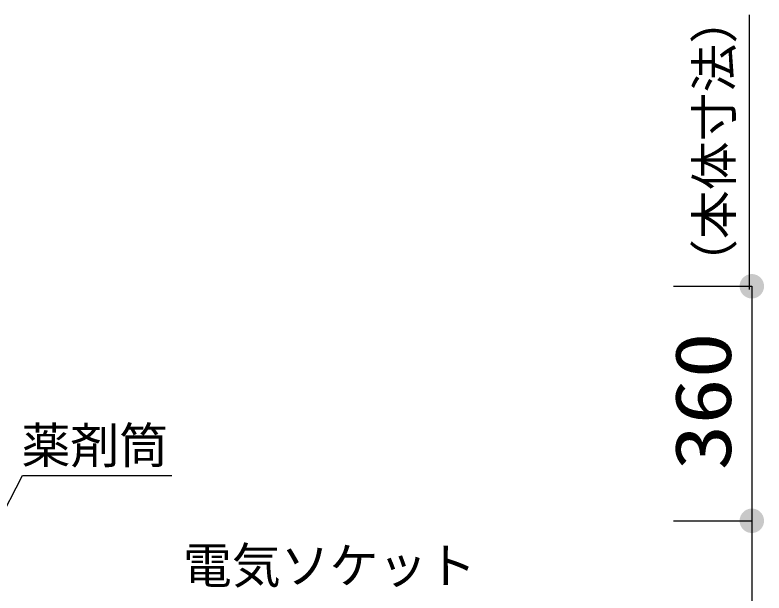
# Model space of a CAD drawing. Units: millimetres, scale not verified. Extents: x -8093 to 8093, y -5792 to 5792.
# Drawn here: x -4551 to -3401, y 1476 to 2364 of the extents above; entities that cross this region are included whole.
import ezdxf
from ezdxf.enums import TextEntityAlignment as Align

# ---------------------------------------------------------------- set-up
doc = ezdxf.new("R2010")
doc.units = ezdxf.units.MM
doc.header["$LTSCALE"] = 30
doc.layers.add('0-1_00クル-フ-0躯体', color=3, linetype='Continuous', lineweight=25)
doc.layers.add('0-4_00クル-フ-6寸法', color=132, linetype='Continuous', lineweight=25)
doc.styles.add('ＭＳ ゴシック', font='')
doc.styles.get('ＭＳ ゴシック').set_extended_font_data('MS Gothic')

msp = doc.modelspace()

# ---------------------------------------------------------------- linework, layer by layer
at = {"layer": '0-1_00クル-フ-0躯体', "color": 4}
for p, q in [((-4888.35, 981.64), (-4538.95, 1657.09)), ((-4538.95, 1657.09), (-4309.88, 1657.09))]:
    msp.add_line(p, q, dxfattribs=at)
at = {"layer": '0-4_00クル-フ-6寸法', "color": 4}
for p, q in [((-3423.63, 1942.62), (-3423.63, 2363.8)), ((-3539.82, 1947.35), (-3419.82, 1947.35)), ((-3419.82, 1947.35), (-3419.82, 1587.35)), ((-3539.82, 1587.35), (-3419.82, 1587.35)), ((-3539.82, 1587.35), (-3419.82, 1587.35)), ((-3419.82, 1587.35), (-3419.82, 387.35))]:
    msp.add_line(p, q, dxfattribs=at)
at = {"layer": '0-4_00クル-フ-6寸法'}
for points in [[(-3419.82, 1947.35), (-3424.48, 1965.51), (-3422.17, 1965.95)], [(-3419.82, 1947.35), (-3422.17, 1965.95), (-3419.82, 1966.1)], [(-3419.82, 1947.35), (-3419.82, 1966.1), (-3417.47, 1965.95)], [(-3419.82, 1947.35), (-3417.47, 1965.95), (-3415.16, 1965.51)], [(-3419.82, 1947.35), (-3437.65, 1953.15), (-3436.79, 1955.34)], [(-3419.82, 1947.35), (-3436.79, 1955.34), (-3435.65, 1957.4)], [(-3419.82, 1947.35), (-3435.65, 1957.4), (-3434.27, 1959.3)], [(-3419.82, 1947.35), (-3434.27, 1959.3), (-3432.65, 1961.02)], [(-3419.82, 1947.35), (-3432.65, 1961.02), (-3430.84, 1962.52)], [(-3419.82, 1947.35), (-3430.84, 1962.52), (-3428.85, 1963.78)], [(-3419.82, 1947.35), (-3428.85, 1963.78), (-3426.72, 1964.79)], [(-3419.82, 1947.35), (-3426.72, 1964.79), (-3424.48, 1965.51)], [(-3419.82, 1947.35), (-3415.16, 1965.51), (-3412.92, 1964.79)], [(-3419.82, 1947.35), (-3412.92, 1964.79), (-3410.79, 1963.78)], [(-3419.82, 1947.35), (-3410.79, 1963.78), (-3408.8, 1962.52)], [(-3419.82, 1947.35), (-3408.8, 1962.52), (-3406.98, 1961.02)], [(-3419.82, 1947.35), (-3406.98, 1961.02), (-3405.37, 1959.3)], [(-3419.82, 1947.35), (-3405.37, 1959.3), (-3403.99, 1957.4)], [(-3419.82, 1947.35), (-3403.99, 1957.4), (-3402.85, 1955.34)], [(-3419.82, 1947.35), (-3402.85, 1955.34), (-3401.99, 1953.15)], [(-3419.82, 1947.35), (-3438.53, 1948.53), (-3438.24, 1950.87)], [(-3419.82, 1947.35), (-3438.53, 1946.18), (-3438.53, 1948.53)], [(-3419.82, 1947.35), (-3438.24, 1943.84), (-3438.53, 1946.18)], [(-3419.82, 1947.35), (-3438.24, 1950.87), (-3437.65, 1953.15)], [(-3419.82, 1947.35), (-3437.65, 1941.56), (-3438.24, 1943.84)], [(-3419.82, 1947.35), (-3436.79, 1939.37), (-3437.65, 1941.56)], [(-3419.82, 1947.35), (-3435.65, 1937.31), (-3436.79, 1939.37)], [(-3419.82, 1947.35), (-3434.27, 1935.4), (-3435.65, 1937.31)], [(-3419.82, 1947.35), (-3432.65, 1933.68), (-3434.27, 1935.4)], [(-3419.82, 1947.35), (-3430.84, 1932.18), (-3432.65, 1933.68)], [(-3419.82, 1947.35), (-3428.85, 1930.92), (-3430.84, 1932.18)], [(-3419.82, 1947.35), (-3426.72, 1929.92), (-3428.85, 1930.92)], [(-3419.82, 1947.35), (-3424.48, 1929.19), (-3426.72, 1929.92)], [(-3419.82, 1947.35), (-3422.17, 1928.75), (-3424.48, 1929.19)], [(-3419.82, 1947.35), (-3419.82, 1928.6), (-3422.17, 1928.75)], [(-3419.82, 1947.35), (-3401.99, 1953.15), (-3401.4, 1950.87)], [(-3419.82, 1947.35), (-3401.4, 1950.87), (-3401.11, 1948.53)], [(-3419.82, 1947.35), (-3401.11, 1948.53), (-3401.11, 1946.18)], [(-3419.82, 1947.35), (-3417.47, 1928.75), (-3419.82, 1928.6)], [(-3419.82, 1947.35), (-3415.16, 1929.19), (-3417.47, 1928.75)], [(-3419.82, 1947.35), (-3412.92, 1929.92), (-3415.16, 1929.19)], [(-3419.82, 1947.35), (-3410.79, 1930.92), (-3412.92, 1929.92)], [(-3419.82, 1947.35), (-3408.8, 1932.18), (-3410.79, 1930.92)], [(-3419.82, 1947.35), (-3406.98, 1933.68), (-3408.8, 1932.18)], [(-3419.82, 1947.35), (-3405.37, 1935.4), (-3406.98, 1933.68)], [(-3419.82, 1947.35), (-3403.99, 1937.31), (-3405.37, 1935.4)], [(-3419.82, 1947.35), (-3402.85, 1939.37), (-3403.99, 1937.31)], [(-3419.82, 1947.35), (-3401.99, 1941.56), (-3402.85, 1939.37)], [(-3419.82, 1947.35), (-3401.4, 1943.84), (-3401.99, 1941.56)], [(-3419.82, 1947.35), (-3401.11, 1946.18), (-3401.4, 1943.84)], [(-3419.82, 1587.35), (-3435.65, 1597.4), (-3434.27, 1599.3)], [(-3419.82, 1587.35), (-3435.65, 1597.4), (-3434.27, 1599.3)], [(-3419.82, 1587.35), (-3434.27, 1599.3), (-3432.65, 1601.02)], [(-3419.82, 1587.35), (-3434.27, 1599.3), (-3432.65, 1601.02)], [(-3419.82, 1587.35), (-3432.65, 1601.02), (-3430.84, 1602.52)], [(-3419.82, 1587.35), (-3432.65, 1601.02), (-3430.84, 1602.52)], [(-3419.82, 1587.35), (-3430.84, 1602.52), (-3428.85, 1603.78)], [(-3419.82, 1587.35), (-3430.84, 1602.52), (-3428.85, 1603.78)], [(-3419.82, 1587.35), (-3428.85, 1603.78), (-3426.72, 1604.79)], [(-3419.82, 1587.35), (-3428.85, 1603.78), (-3426.72, 1604.79)], [(-3419.82, 1587.35), (-3426.72, 1604.79), (-3424.48, 1605.51)], [(-3419.82, 1587.35), (-3426.72, 1604.79), (-3424.48, 1605.51)], [(-3419.82, 1587.35), (-3424.48, 1605.51), (-3422.17, 1605.95)], [(-3419.82, 1587.35), (-3424.48, 1605.51), (-3422.17, 1605.95)], [(-3419.82, 1587.35), (-3422.17, 1605.95), (-3419.82, 1606.1)], [(-3419.82, 1587.35), (-3422.17, 1605.95), (-3419.82, 1606.1)], [(-3419.82, 1587.35), (-3419.82, 1606.1), (-3417.47, 1605.95)], [(-3419.82, 1587.35), (-3419.82, 1606.1), (-3417.47, 1605.95)], [(-3419.82, 1587.35), (-3417.47, 1605.95), (-3415.16, 1605.51)], [(-3419.82, 1587.35), (-3417.47, 1605.95), (-3415.16, 1605.51)], [(-3419.82, 1587.35), (-3415.16, 1605.51), (-3412.92, 1604.79)], [(-3419.82, 1587.35), (-3415.16, 1605.51), (-3412.92, 1604.79)], [(-3419.82, 1587.35), (-3412.92, 1604.79), (-3410.79, 1603.78)], [(-3419.82, 1587.35), (-3412.92, 1604.79), (-3410.79, 1603.78)], [(-3419.82, 1587.35), (-3410.79, 1603.78), (-3408.8, 1602.52)], [(-3419.82, 1587.35), (-3410.79, 1603.78), (-3408.8, 1602.52)], [(-3419.82, 1587.35), (-3408.8, 1602.52), (-3406.98, 1601.02)], [(-3419.82, 1587.35), (-3408.8, 1602.52), (-3406.98, 1601.02)], [(-3419.82, 1587.35), (-3406.98, 1601.02), (-3405.37, 1599.3)], [(-3419.82, 1587.35), (-3406.98, 1601.02), (-3405.37, 1599.3)], [(-3419.82, 1587.35), (-3405.37, 1599.3), (-3403.99, 1597.4)], [(-3419.82, 1587.35), (-3405.37, 1599.3), (-3403.99, 1597.4)], [(-3419.82, 1587.35), (-3438.53, 1588.53), (-3438.24, 1590.87)], [(-3419.82, 1587.35), (-3438.53, 1588.53), (-3438.24, 1590.87)], [(-3419.82, 1587.35), (-3438.53, 1586.18), (-3438.53, 1588.53)], [(-3419.82, 1587.35), (-3438.53, 1586.18), (-3438.53, 1588.53)], [(-3419.82, 1587.35), (-3438.24, 1583.84), (-3438.53, 1586.18)], [(-3419.82, 1587.35), (-3438.24, 1583.84), (-3438.53, 1586.18)], [(-3419.82, 1587.35), (-3438.24, 1590.87), (-3437.65, 1593.15)], [(-3419.82, 1587.35), (-3438.24, 1590.87), (-3437.65, 1593.15)], [(-3419.82, 1587.35), (-3437.65, 1581.56), (-3438.24, 1583.84)], [(-3419.82, 1587.35), (-3437.65, 1581.56), (-3438.24, 1583.84)], [(-3419.82, 1587.35), (-3437.65, 1593.15), (-3436.79, 1595.34)], [(-3419.82, 1587.35), (-3437.65, 1593.15), (-3436.79, 1595.34)], [(-3419.82, 1587.35), (-3436.79, 1579.37), (-3437.65, 1581.56)], [(-3419.82, 1587.35), (-3436.79, 1579.37), (-3437.65, 1581.56)], [(-3419.82, 1587.35), (-3436.79, 1595.34), (-3435.65, 1597.4)], [(-3419.82, 1587.35), (-3436.79, 1595.34), (-3435.65, 1597.4)], [(-3419.82, 1587.35), (-3435.65, 1577.31), (-3436.79, 1579.37)], [(-3419.82, 1587.35), (-3435.65, 1577.31), (-3436.79, 1579.37)], [(-3419.82, 1587.35), (-3434.27, 1575.4), (-3435.65, 1577.31)], [(-3419.82, 1587.35), (-3434.27, 1575.4), (-3435.65, 1577.31)], [(-3419.82, 1587.35), (-3432.65, 1573.68), (-3434.27, 1575.4)], [(-3419.82, 1587.35), (-3432.65, 1573.68), (-3434.27, 1575.4)], [(-3419.82, 1587.35), (-3430.84, 1572.18), (-3432.65, 1573.68)], [(-3419.82, 1587.35), (-3430.84, 1572.18), (-3432.65, 1573.68)], [(-3419.82, 1587.35), (-3428.85, 1570.92), (-3430.84, 1572.18)], [(-3419.82, 1587.35), (-3428.85, 1570.92), (-3430.84, 1572.18)], [(-3419.82, 1587.35), (-3426.72, 1569.92), (-3428.85, 1570.92)], [(-3419.82, 1587.35), (-3426.72, 1569.92), (-3428.85, 1570.92)], [(-3419.82, 1587.35), (-3424.48, 1569.19), (-3426.72, 1569.92)], [(-3419.82, 1587.35), (-3424.48, 1569.19), (-3426.72, 1569.92)], [(-3419.82, 1587.35), (-3422.17, 1568.75), (-3424.48, 1569.19)], [(-3419.82, 1587.35), (-3422.17, 1568.75), (-3424.48, 1569.19)], [(-3419.82, 1587.35), (-3419.82, 1568.6), (-3422.17, 1568.75)], [(-3419.82, 1587.35), (-3419.82, 1568.6), (-3422.17, 1568.75)], [(-3419.82, 1587.35), (-3403.99, 1597.4), (-3402.85, 1595.34)], [(-3419.82, 1587.35), (-3403.99, 1597.4), (-3402.85, 1595.34)], [(-3419.82, 1587.35), (-3402.85, 1595.34), (-3401.99, 1593.15)], [(-3419.82, 1587.35), (-3402.85, 1595.34), (-3401.99, 1593.15)], [(-3419.82, 1587.35), (-3401.99, 1593.15), (-3401.4, 1590.87)], [(-3419.82, 1587.35), (-3401.99, 1593.15), (-3401.4, 1590.87)], [(-3419.82, 1587.35), (-3401.4, 1590.87), (-3401.11, 1588.53)], [(-3419.82, 1587.35), (-3401.4, 1590.87), (-3401.11, 1588.53)], [(-3419.82, 1587.35), (-3401.11, 1588.53), (-3401.11, 1586.18)], [(-3419.82, 1587.35), (-3401.11, 1588.53), (-3401.11, 1586.18)], [(-3419.82, 1587.35), (-3417.47, 1568.75), (-3419.82, 1568.6)], [(-3419.82, 1587.35), (-3415.16, 1569.19), (-3417.47, 1568.75)], [(-3419.82, 1587.35), (-3412.92, 1569.92), (-3415.16, 1569.19)], [(-3419.82, 1587.35), (-3410.79, 1570.92), (-3412.92, 1569.92)], [(-3419.82, 1587.35), (-3408.8, 1572.18), (-3410.79, 1570.92)], [(-3419.82, 1587.35), (-3406.98, 1573.68), (-3408.8, 1572.18)], [(-3419.82, 1587.35), (-3405.37, 1575.4), (-3406.98, 1573.68)], [(-3419.82, 1587.35), (-3403.99, 1577.31), (-3405.37, 1575.4)], [(-3419.82, 1587.35), (-3402.85, 1579.37), (-3403.99, 1577.31)], [(-3419.82, 1587.35), (-3401.99, 1581.56), (-3402.85, 1579.37)], [(-3419.82, 1587.35), (-3401.4, 1583.84), (-3401.99, 1581.56)], [(-3419.82, 1587.35), (-3401.11, 1586.18), (-3401.4, 1583.84)], [(-3419.82, 1587.35), (-3417.47, 1568.75), (-3419.82, 1568.6)], [(-3419.82, 1587.35), (-3415.16, 1569.19), (-3417.47, 1568.75)], [(-3419.82, 1587.35), (-3412.92, 1569.92), (-3415.16, 1569.19)], [(-3419.82, 1587.35), (-3410.79, 1570.92), (-3412.92, 1569.92)], [(-3419.82, 1587.35), (-3408.8, 1572.18), (-3410.79, 1570.92)], [(-3419.82, 1587.35), (-3406.98, 1573.68), (-3408.8, 1572.18)], [(-3419.82, 1587.35), (-3405.37, 1575.4), (-3406.98, 1573.68)], [(-3419.82, 1587.35), (-3403.99, 1577.31), (-3405.37, 1575.4)], [(-3419.82, 1587.35), (-3402.85, 1579.37), (-3403.99, 1577.31)], [(-3419.82, 1587.35), (-3401.99, 1581.56), (-3402.85, 1579.37)], [(-3419.82, 1587.35), (-3401.4, 1583.84), (-3401.99, 1581.56)], [(-3419.82, 1587.35), (-3401.11, 1586.18), (-3401.4, 1583.84)]]:
    msp.add_solid(points, dxfattribs=at)

# ---------------------------------------------------------------- texts
at = {"layer": '0-1_00クル-フ-0躯体', "color": 4, "style": 'ＭＳ ゴシック'}
for s, p in [('薬剤筒', (-4540.72, 1659.1)), ('電気ソケット', (-4292.93, 1474.7))]:
    msp.add_text(s, height=54.99, dxfattribs=at).set_placement(p, align=Align.BOTTOM_LEFT)
at = {"layer": '0-4_00クル-フ-6寸法', "color": 4, "style": 'ＭＳ ゴシック'}
msp.add_text('（本体寸法）', height=54.99, rotation=90, dxfattribs=at).set_placement((-3433.68, 1944.8), align=Align.BOTTOM_LEFT)
at = {"layer": '0-4_00クル-フ-6寸法', "color": 3, "style": 'ＭＳ ゴシック', "width": 1.2}
msp.add_text('360', height=86.66, rotation=90, dxfattribs=at).set_placement((-3425.67, 1664.5), align=Align.BOTTOM_LEFT)

doc.saveas('drawing.dxf')
